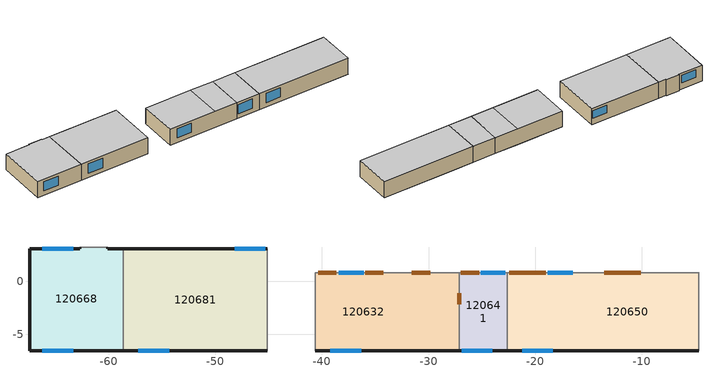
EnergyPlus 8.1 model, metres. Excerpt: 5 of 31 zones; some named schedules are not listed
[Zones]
120668
 floor to 118363 (4): -58.65,-6.51 -67.42,-6.51 -67.42,3.04 -62.7,3.04 -62.7,3.16 -60.3,3.16 -60.3,3.04 -58.65,3.04 z3.3
 wall outside (5): -62.7,3.16 -62.7,3.04 -67.42,3.04 -67.42,-6.51 -58.65,-6.51 / -58.65,3.04 -60.09,3.04 -60.09,3.16 z3.3:6.6
 wall to 120563 (9): -60.09,3.16 -62.7,3.16 z3.3:6.6
 wall to 120681 (9): -58.65,-6.51 -58.65,3.04 z3.3:6.6
 window (1001): -63.34,3.04 -66.21,3.04 z4.59:6.11
 window x2 (1001): -66.21,-6.51 -63.34,-6.51 z4.19:6.11
 ceiling to 120484 (3): -67.42,-6.51 -58.65,-6.51 -58.65,3.04 -60.09,3.04 -60.09,3.16 -62.7,3.16 -62.7,3.04 -67.42,3.04 z6.6
120681
 floor to 118446 (4): -45.15,-6.51 -58.65,-6.51 -58.65,3.04 -45.15,3.04 z3.3
 wall outside (5): -45.15,3.04 -58.65,3.04 / -58.65,-6.51 -45.15,-6.51 z3.3:6.6
 wall to 120563 (9): -45.15,-6.51 -45.15,3.04 z3.3:6.6
 window x3 (1001): -45.31,3.04 -48.18,3.04 z4.59:6.11; -57.21,-6.51 -54.34,-6.51 z4.19:6.11
 ceiling to 120497 (3): -58.65,-6.51 -45.15,-6.51 -45.15,3.04 -58.65,3.04 z6.6
120632
 floor to 118453 (4): -31.65,-6.51 -40.65,-6.51 -40.65,0.76 -31.65,0.76 z3.3
 floor to 118460 (4): -27.15,-6.51 -31.65,-6.51 -31.65,0.76 -27.15,0.76 z3.3
 wall outside (5): -40.65,-6.51 -27.15,-6.51 z3.3:6.6
 wall to 120563 (9): -27.15,0.76 -40.65,0.76 -40.65,-6.51 z3.3:6.6
 wall to 120641 (9): -27.15,-6.51 -27.15,0.76 z3.3:6.6
 window inside x3 (1002): -36.09,0.76 -38.41,0.76 z4.64:6.26
 window x3 (1001): -39.21,-6.51 -36.34,-6.51 z4.19:6.11
 door inside (11): -38.65,0.76 -40.35,0.76 / -34.25,0.76 -35.95,0.76 / -29.87,0.76 -31.57,0.76 / -27.15,-2.16 -27.15,-1.16 z3.4:5.4
 ceiling to 120506 (3): -40.65,-6.51 -31.65,-6.51 -31.65,0.76 -40.65,0.76 z6.6
 ceiling to 120515 (3): -31.65,-6.51 -27.15,-6.51 -27.15,0.76 -31.65,0.76 z6.6
120641
 floor to 118460 (4): -22.65,-6.51 -27.15,-6.51 -27.15,0.76 -22.65,0.76 z3.3
 wall outside (5): -27.15,-6.51 -22.65,-6.51 z3.3:6.6
 wall to 120563 (9): -22.65,0.76 -27.15,0.76 z3.3:6.6
 wall to 120650 (9): -22.65,-6.51 -22.65,0.76 z3.3:6.6
 window inside (1002): -22.81,0.76 -25.13,0.76 z4.74:6.36
 window (1001): -26.91,-6.51 -24.04,-6.51 z4.19:6.11
 door inside (11): -25.27,0.76 -26.97,0.76 z3.4:5.4
 ceiling to 120515 (3): -27.15,-6.51 -22.65,-6.51 -22.65,0.76 -27.15,0.76 z6.6
120650
 floor to 118467 (4): -18.15,-6.51 -22.65,-6.51 -22.65,0.76 -18.15,0.76 z3.3
 floor to 118474 (4): -4.65,-6.51 -18.15,-6.51 -18.15,0.76 -4.65,0.76 z3.3
 wall outside (5): -22.65,-6.51 -4.65,-6.51 z3.3:6.6
 wall to 120563 (9): -4.65,0.76 -22.65,0.76 z3.3:6.6
 wall to 120659 (9): -4.65,-6.51 -4.65,0.76 z3.3:6.6
 window inside x4 (1002): -16.49,0.76 -18.81,0.76 z4.64:6.26
 window x4 (1001): -21.21,-6.51 -18.34,-6.51 z4.19:6.11
 door inside (11): -19.02,0.76 -22.42,0.76 / -10.12,0.76 -13.52,0.76 z3.4:5.4
 ceiling to 120515 (3): -22.65,-6.51 -4.65,-6.51 -4.65,0.76 -22.65,0.76 z6.6
[Construction]
3: 3_1_7
[WindowProperty:FrameAndDivider]
3: Frame Width {m}=0.04; Frame Outside Projection {m}=0; Frame Inside Projection {m}=0; Frame Conductance {W/m2-K}=9.5; Ratio of Frame-Edge Glass Conductance to Center-Of-Glass Conductance=1; Frame Solar Absorptance=0.5; Frame Visible Absorptance=0.5; Frame Thermal Hemispherical Emissivity=0.9; Divider Type=DividedLite; Divider Width {m}=0.02; Number of Horizontal Dividers=1; Number of Vertical Dividers=1; Divider Outside Projection {m}=0; Divider Inside Projection {m}=0; Divider Conductance {W/m2-K}=9.5; Ratio of Divider-Edge Glass Conductance to Center-Of-Glass Conductance=1; Divider Solar Absorptance=0.5; Divider Visible Absorptance=0.5; Divider Thermal Hemispherical Emissivity=0.9; Outside Reveal Solar Absorptance=0.5; Inside Sill Depth {m}=0; Inside Sill Solar Absorptance=0.5; Inside Reveal Depth {m}=0; Inside Reveal Solar Absorptance=0.5
[ZoneHVAC:IdealLoadsAirSystem] Maximum Heating Supply Air Temperature {C}=35; Minimum Cooling Supply Air Temperature {C}=14; Maximum Heating Supply Air Humidity Ratio {kgWater/kgDryAir}=0.009; Minimum Cooling Supply Air Humidity Ratio {kgWater/kgDryAir}=0.009; Heating Limit=LimitFlowRate; Cooling Limit=LimitFlowRate; Dehumidification Control Type=ConstantSupplyHumidityRatio; Humidification Control Type=ConstantSupplyHumidityRatio
Name | Maximum Heating Air Flow Rate {m3/s} | Maximum Cooling Air Flow Rate {m3/s} | Heating Availability Schedule | Cooling Availability Schedule
Zone 118363 Ideal Loads Air | 0.384195 | 0.959112 | 118363 Heating Availability Sch | 118363 Cooling Availability Sch
Zone 118439 Ideal Loads Air | 0.924054 | 1.35139 | 118439 Heating Availability Sch | 118439 Cooling Availability Sch
Zone 118453 Ideal Loads Air | 0.689145 | 0.866916 | 118453 Heating Availability Sch | 118453 Cooling Availability Sch
Zone 118460 Ideal Loads Air | 0.682341 | 0.82034 | 118460 Heating Availability Sch | 118460 Cooling Availability Sch
Zone 118474 Ideal Loads Air | 1.71077 | 2.26895 | 118474 Heating Availability Sch | 118474 Cooling Availability Sch
Zone 118481 Ideal Loads Air | 0.357264 | 0.550168 | 118481 Heating Availability Sch | 118481 Cooling Availability Sch
Zone 118488 Ideal Loads Air | 2.67949 | 2.9339 | 118488 Heating Availability Sch | 118488 Cooling Availability Sch
Zone 120605 Ideal Loads Air | 1.93941 | 1.83739 | 120605 Heating Availability Sch | 120605 Cooling Availability Sch
Zone 120623 Ideal Loads Air | 0.700625 | 0.919194 | 120623 Heating Availability Sch | 120623 Cooling Availability Sch
Zone 120632 Ideal Loads Air | 1.03985 | 1.79669 | 120632 Heating Availability Sch | 120632 Cooling Availability Sch
Zone 120641 Ideal Loads Air | 0.349022 | 0.583845 | 120641 Heating Availability Sch | 120641 Cooling Availability Sch
Zone 120650 Ideal Loads Air | 1.39299 | 1.90259 | 120650 Heating Availability Sch | 120650 Cooling Availability Sch
Zone 120659 Ideal Loads Air | 4.12045 | 4.72261 | 120659 Heating Availability Sch | 120659 Cooling Availability Sch
Zone 120668 Ideal Loads Air | 0.855657 | 1.22672 | 120668 Heating Availability Sch | 120668 Cooling Availability Sch
Zone 120681 Ideal Loads Air | 1.50044 | 2.36056 | 120681 Heating Availability Sch | 120681 Cooling Availability Sch
Zone 120475 Ideal Loads Air | 0.785656 | 0.961276 | 120475 Heating Availability Sch | 120475 Cooling Availability Sch
Zone 120484 Ideal Loads Air | 0.959277 | 1.29383 | 120484 Heating Availability Sch | 120484 Cooling Availability Sch
Zone 120497 Ideal Loads Air | 1.52903 | 2.21247 | 120497 Heating Availability Sch | 120497 Cooling Availability Sch
Zone 120506 Ideal Loads Air | 0.794653 | 0.971916 | 120506 Heating Availability Sch | 120506 Cooling Availability Sch
Zone 120515 Ideal Loads Air | 6.86673 | 7.50303 | 120515 Heating Availability Sch | 120515 Cooling Availability Sch
[Schedule:Day:Hourly]
Summer Control Type Day Sch; Winter Control Type Day Sch: 4, 4, 4, 4, 4, 4, 4, 4, 4, 4, 4, 4, 4, 4, 4, 4, 4, 4, 4, 4, 4, 4, 4, 4
[Schedule:Week:Daily]
Summer Control Type Week Sch: Summer Control Type Day Sch, Summer Control Type Day Sch, Summer Control Type Day Sch, Summer Control Type Day Sch, Summer Control Type Day Sch, Summer Control Type Day Sch, Summer Control Type Day Sch, Summer Control Type Day Sch, Summer Control Type Day Sch, Summer Control Type Day Sch, Summer Control Type Day Sch, Summer Control Type Day Sch
Winter Control Type Week Sch: Winter Control Type Day Sch, Winter Control Type Day Sch, Winter Control Type Day Sch, Winter Control Type Day Sch, Winter Control Type Day Sch, Winter Control Type Day Sch, Winter Control Type Day Sch, Winter Control Type Day Sch, Winter Control Type Day Sch, Winter Control Type Day Sch, Winter Control Type Day Sch, Winter Control Type Day Sch
[Schedule:Year]
Zone Control Type Sched: Winter Control Type Week Sch, 1, 1, 3, 31, Summer Control Type Week Sch, 4, 1, 9, 30, Winter Control Type Week Sch, 10, 1, 12, 31
[Schedule:Compact]
On: Through: 12/31, For: AllDays, Until: 24:00, 1
140: Through: 09 Jan, For: AllDays, Until: 24:00, 0, Through: 13 Feb, For: Weekdays SummerDesignDay, Until: 09:00, 0, Until: 10:00, 0.25, Until: 12:00, 0.5, Until: 14:00, 1, Until: 15:00, 0.25, Until: 24:00, 0, For: Weekends Holidays, Until: 24:00, 0, For: WinterDesignDay AllOtherDays, Until: 24:00, 0, Through: 20 Feb, For: AllDays, Until: 24:00, 0, Through: 20 Mar, For: Weekdays SummerDesignDay, Until: 09:00, 0, Until: 10:00, 0.25, Until: 12:00, 0.5, Until: 14:00, 1, Until: 15:00, 0.25, Until: 24:00, 0, For: Weekends Holidays, Until: 24:00, 0, For: WinterDesignDay AllOtherDays, Until: 24:00, 0, Through: 03 Apr, For: AllDays, Until: 24:00, 0, Through: 29 May, For: Weekdays SummerDesignDay, Until: 09:00, 0, Until: 10:00, 0.25, Until: 12:00, 0.5, Until: 14:00, 1, Until: 15:00, 0.25, Until: 24:00, 0, For: Weekends Holidays, Until: 24:00, 0, For: WinterDesignDay AllOtherDays, Until: 24:00, 0, Through: 05 Jun, For: AllDays, Until: 24:00, 0, Through: 24 Jul, For: Weekdays SummerDesignDay, Until: 09:00, 0, Until: 10:00, 0.25, Until: 12:00, 0.5, Until: 14:00, 1, Until: 15:00, 0.25, Until: 24:00, 0, For: Weekends Holidays, Until: 24:00, 0, For: WinterDesignDay AllOtherDays, Until: 24:00, 0, Through: 04 Sep, For: AllDays, Until: 24:00, 0, Through: 23 Oct, For: Weekdays SummerDesignDay, Until: 09:00, 0, Until: 10:00, 0.25, Until: 12:00, 0.5, Until: 14:00, 1, Until: 15:00, 0.25, Until: 24:00, 0, For: Weekends Holidays, Until: 24:00, 0, For: WinterDesignDay AllOtherDays, Until: 24:00, 0, Through: 30 Oct, For: AllDays, Until: 24:00, 0, Through: 22 Dec, For: Weekdays SummerDesignDay, Until: 09:00, 0, Until: 10:00, 0.25, Until: 12:00, 0.5, Until: 14:00, 1, Until: 15:00, 0.25, Until: 24:00, 0, For: Weekends Holidays, Until: 24:00, 0, For: WinterDesignDay AllOtherDays, Until: 24:00, 0, Through: 31 Dec, For: AllDays, Until: 24:00, 0
1097: Through: 31 Dec, For: Weekdays SummerDesignDay, Until: 07:00, 0, Until: 08:00, 0.25, Until: 09:00, 0.5, Until: 12:00, 1, Until: 14:00, 0.75, Until: 17:00, 1, Until: 18:00, 0.5, Until: 19:00, 0.25, Until: 24:00, 0, For: Weekends, Until: 24:00, 0, For: Holidays, Until: 24:00, 0, For: WinterDesignDay AllOtherDays, Until: 24:00, 0
1190; 1205: Through: 09 Jan, For: AllDays, Until: 24:00, 0.05, Through: 13 Feb, For: Weekdays SummerDesignDay, Until: 08:00, 0.05, Until: 17:00, 1, Until: 24:00, 0.05, For: Weekends, Until: 24:00, 0.05, For: Holidays, Until: 24:00, 0.05, For: WinterDesignDay AllOtherDays, Until: 24:00, 0, Through: 20 Feb, For: AllDays, Until: 24:00, 0.05, Through: 20 Mar, For: Weekdays SummerDesignDay, Until: 08:00, 0.05, Until: 17:00, 1, Until: 24:00, 0.05, For: Weekends, Until: 24:00, 0.05, For: Holidays, Until: 24:00, 0.05, For: WinterDesignDay AllOtherDays, Until: 24:00, 0, Through: 03 Apr, For: AllDays, Until: 24:00, 0.05, Through: 29 May, For: Weekdays SummerDesignDay, Until: 08:00, 0.05, Until: 17:00, 1, Until: 24:00, 0.05, For: Weekends, Until: 24:00, 0.05, For: Holidays, Until: 24:00, 0.05, For: WinterDesignDay AllOtherDays, Until: 24:00, 0, Through: 05 Jun, For: AllDays, Until: 24:00, 0.05, Through: 24 Jul, For: Weekdays SummerDesignDay, Until: 08:00, 0.05, Until: 17:00, 1, Until: 24:00, 0.05, For: Weekends, Until: 24:00, 0.05, For: Holidays, Until: 24:00, 0.05, For: WinterDesignDay AllOtherDays, Until: 24:00, 0, Through: 04 Sep, For: AllDays, Until: 24:00, 0.05, Through: 23 Oct, For: Weekdays SummerDesignDay, Until: 08:00, 0.05, Until: 17:00, 1, Until: 24:00, 0.05, For: Weekends, Until: 24:00, 0.05, For: Holidays, Until: 24:00, 0.05, For: WinterDesignDay AllOtherDays, Until: 24:00, 0, Through: 30 Oct, For: AllDays, Until: 24:00, 0.05, Through: 22 Dec, For: Weekdays SummerDesignDay, Until: 08:00, 0.05, Until: 17:00, 1, Until: 24:00, 0.05, For: Weekends, Until: 24:00, 0.05, For: Holidays, Until: 24:00, 0.05, For: WinterDesignDay AllOtherDays, Until: 24:00, 0, Through: 31 Dec, For: AllDays, Until: 24:00, 0.05
1191; 1196; 1206; 1211: Through: 09 Jan, For: AllDays, Until: 24:00, 0, Through: 13 Feb, For: Weekdays SummerDesignDay, Until: 08:00, 0, Until: 17:00, 1, Until: 24:00, 0, For: Weekends, Until: 24:00, 0, For: Holidays, Until: 24:00, 0, For: WinterDesignDay AllOtherDays, Until: 24:00, 0, Through: 20 Feb, For: AllDays, Until: 24:00, 0, Through: 20 Mar, For: Weekdays SummerDesignDay, Until: 08:00, 0, Until: 17:00, 1, Until: 24:00, 0, For: Weekends, Until: 24:00, 0, For: Holidays, Until: 24:00, 0, For: WinterDesignDay AllOtherDays, Until: 24:00, 0, Through: 03 Apr, For: AllDays, Until: 24:00, 0, Through: 29 May, For: Weekdays SummerDesignDay, Until: 08:00, 0, Until: 17:00, 1, Until: 24:00, 0, For: Weekends, Until: 24:00, 0, For: Holidays, Until: 24:00, 0, For: WinterDesignDay AllOtherDays, Until: 24:00, 0, Through: 05 Jun, For: AllDays, Until: 24:00, 0, Through: 24 Jul, For: Weekdays SummerDesignDay, Until: 08:00, 0, Until: 17:00, 1, Until: 24:00, 0, For: Weekends, Until: 24:00, 0, For: Holidays, Until: 24:00, 0, For: WinterDesignDay AllOtherDays, Until: 24:00, 0, Through: 04 Sep, For: AllDays, Until: 24:00, 0, Through: 23 Oct, For: Weekdays SummerDesignDay, Until: 08:00, 0, Until: 17:00, 1, Until: 24:00, 0, For: Weekends, Until: 24:00, 0, For: Holidays, Until: 24:00, 0, For: WinterDesignDay AllOtherDays, Until: 24:00, 0, Through: 30 Oct, For: AllDays, Until: 24:00, 0, Through: 22 Dec, For: Weekdays SummerDesignDay, Until: 08:00, 0, Until: 17:00, 1, Until: 24:00, 0, For: Weekends, Until: 24:00, 0, For: Holidays, Until: 24:00, 0, For: WinterDesignDay AllOtherDays, Until: 24:00, 0, Through: 31 Dec, For: AllDays, Until: 24:00, 0
1210: Through: 09 Jan, For: AllDays, Until: 24:00, 0.05, Through: 13 Feb, For: Weekdays SummerDesignDay, Until: 08:00, 0.05, Until: 17:00, 1, Until: 24:00, 0.05, For: Weekends, Until: 24:00, 0.05, For: Holidays, Until: 24:00, 0.05, For: WinterDesignDay AllOtherDays, Until: 24:00, 0, Through: 20 Feb, For: AllDays, Until: 24:00, 0.05, Through: 20 Mar, For: Weekdays SummerDesignDay, Until: 08:00, 0.05, Until: 17:00, 1, Until: 24:00, 0.05, For: Weekends, Until: 24:00, 0.05, For: Holidays, Until: 24:00, 0.05, For: WinterDesignDay AllOtherDays, Until: 24:00, 0, Through: 03 Apr, For: AllDays, Until: 24:00, 0.05, Through: 29 May, For: Weekdays SummerDesignDay, Until: 08:00, 0.05, Until: 17:00, 1, Until: 24:00, 0.05, For: Weekends, Until: 24:00, 0.05, For: Holidays, Until: 24:00, 0.05, For: WinterDesignDay AllOtherDays, Until: 24:00, 0, Through: 05 Jun, For: AllDays, Until: 24:00, 0.05, Through: 24 Jul, For: Weekdays SummerDesignDay, Until: 08:00, 0.05, Until: 17:00, 1, Until: 24:00, 0.05, For: Weekends, Until: 24:00, 0.05, For: Holidays, Until: 24:00, 0.05, For: WinterDesignDay AllOtherDays, Until: 24:00, 0, Through: 04 Sep, For: AllDays, Until: 24:00, 0.05, Through: 23 Oct, For: AllDays, Until: 24:00, 0.05, Through: 30 Oct, For: Weekdays SummerDesignDay, Until: 08:00, 0.05, Until: 17:00, 1, Until: 24:00, 0.05, For: Weekends, Until: 24:00, 0.05, For: Holidays, Until: 24:00, 0.05, For: WinterDesignDay AllOtherDays, Until: 24:00, 0, Through: 22 Dec, For: AllDays, Until: 24:00, 0.05, Through: 31 Dec, For: Weekdays SummerDesignDay, Until: 08:00, 0.05, Until: 17:00, 1, Until: 24:00, 0.05, For: Weekends, Until: 24:00, 0.05, For: Holidays, Until: 24:00, 0.05, For: WinterDesignDay AllOtherDays, Until: 24:00, 0
1245: Through: 09 Jan, For: AllDays, Until: 24:00, 0.05, Through: 13 Feb, For: Weekdays SummerDesignDay, Until: 09:00, 0.05, Until: 15:00, 1, Until: 24:00, 0.05, For: Weekends, Until: 24:00, 0.05, For: Holidays, Until: 24:00, 0.05, For: WinterDesignDay AllOtherDays, Until: 24:00, 0, Through: 20 Feb, For: AllDays, Until: 24:00, 0.05, Through: 20 Mar, For: Weekdays SummerDesignDay, Until: 09:00, 0.05, Until: 15:00, 1, Until: 24:00, 0.05, For: Weekends, Until: 24:00, 0.05, For: Holidays, Until: 24:00, 0.05, For: WinterDesignDay AllOtherDays, Until: 24:00, 0, Through: 03 Apr, For: AllDays, Until: 24:00, 0.05, Through: 29 May, For: Weekdays SummerDesignDay, Until: 09:00, 0.05, Until: 15:00, 1, Until: 24:00, 0.05, For: Weekends, Until: 24:00, 0.05, For: Holidays, Until: 24:00, 0.05, For: WinterDesignDay AllOtherDays, Until: 24:00, 0, Through: 05 Jun, For: AllDays, Until: 24:00, 0.05, Through: 24 Jul, For: Weekdays SummerDesignDay, Until: 09:00, 0.05, Until: 15:00, 1, Until: 24:00, 0.05, For: Weekends, Until: 24:00, 0.05, For: Holidays, Until: 24:00, 0.05, For: WinterDesignDay AllOtherDays, Until: 24:00, 0, Through: 05 Sep, For: AllDays, Until: 24:00, 0.05, Through: 23 Oct, For: Weekdays SummerDesignDay, Until: 09:00, 0.05, Until: 15:00, 1, Until: 24:00, 0.05, For: Weekends, Until: 24:00, 0.05, For: Holidays, Until: 24:00, 0.05, For: WinterDesignDay AllOtherDays, Until: 24:00, 0, Through: 30 Oct, For: AllDays, Until: 24:00, 0.05, Through: 22 Dec, For: Weekdays SummerDesignDay, Until: 09:00, 0.05, Until: 15:00, 1, Until: 24:00, 0.05, For: Weekends, Until: 24:00, 0.05, For: Holidays, Until: 24:00, 0.05, For: WinterDesignDay AllOtherDays, Until: 24:00, 0, Through: 31 Dec, For: AllDays, Until: 24:00, 0.05
1246: Through: 09 Jan, For: AllDays, Until: 24:00, 0, Through: 13 Feb, For: Weekdays SummerDesignDay, Until: 09:00, 0, Until: 15:00, 1, Until: 24:00, 0, For: Weekends, Until: 24:00, 0, For: Holidays, Until: 24:00, 0, For: WinterDesignDay AllOtherDays, Until: 24:00, 0, Through: 20 Feb, For: AllDays, Until: 24:00, 0, Through: 20 Mar, For: Weekdays SummerDesignDay, Until: 09:00, 0, Until: 15:00, 1, Until: 24:00, 0, For: Weekends, Until: 24:00, 0, For: Holidays, Until: 24:00, 0, For: WinterDesignDay AllOtherDays, Until: 24:00, 0, Through: 03 Apr, For: AllDays, Until: 24:00, 0, Through: 29 May, For: Weekdays SummerDesignDay, Until: 09:00, 0, Until: 15:00, 1, Until: 24:00, 0, For: Weekends, Until: 24:00, 0, For: Holidays, Until: 24:00, 0, For: WinterDesignDay AllOtherDays, Until: 24:00, 0, Through: 05 Jun, For: AllDays, Until: 24:00, 0, Through: 24 Jul, For: Weekdays SummerDesignDay, Until: 09:00, 0, Until: 15:00, 1, Until: 24:00, 0, For: Weekends, Until: 24:00, 0, For: Holidays, Until: 24:00, 0, For: WinterDesignDay AllOtherDays, Until: 24:00, 0, Through: 05 Sep, For: AllDays, Until: 24:00, 0, Through: 23 Oct, For: Weekdays SummerDesignDay, Until: 09:00, 0, Until: 15:00, 1, Until: 24:00, 0, For: Weekends, Until: 24:00, 0, For: Holidays, Until: 24:00, 0, For: WinterDesignDay AllOtherDays, Until: 24:00, 0, Through: 30 Oct, For: AllDays, Until: 24:00, 0, Through: 22 Dec, For: Weekdays SummerDesignDay, Until: 09:00, 0, Until: 15:00, 1, Until: 24:00, 0, For: Weekends, Until: 24:00, 0, For: Holidays, Until: 24:00, 0, For: WinterDesignDay AllOtherDays, Until: 24:00, 0, Through: 31 Dec, For: AllDays, Until: 24:00, 0
10002: Through: 31 Jan, For: Thursday Friday, Until: 13:00, 0, Until: 17:00, 0.8, Until: 24:00, 0, For: AllOtherDays, Until: 24:00, 0, Through: 11 Feb, For : Monday Wednesday, Until: 09:00, 0, Until: 12:50, 0.8, Until: 24:00, 0, For: Tuesday, Until: 09:00, 0, Until: 13:30, 0.8, Until: 24:00, 0, For: Thursday Friday, Until: 09:00, 0, Until: 17:00, 0.8, Until: 24:00, 0, For: Saturday, Until: 09:00, 0, Until: 12:10, 0.8, Until: 24:00, 0, For: Sunday Holidays AllOtherDays, Until: 24:00, 0, Through: 28 Feb, For: Thursday Friday, Until: 13:00, 0, Until: 17:00, 0.8, Until: 24:00, 0, For: AllOtherDays, Until: 24:00, 0, Through: 15 Mar, For : Monday Wednesday Thursday Friday, Until: 09:00, 0, Until: 12:50, 0.8, Until: 24:00, 0, For: Tuesday, Until: 09:00, 0, Until: 13:30, 0.8, Until: 24:00, 0, For: Saturday, Until: 09:00, 0, Until: 12:10, 0.8, Until: 24:00, 0, For: Sunday Holidays AllOtherDays, Until: 24:00, 0, Through: 18 Jul, For : Monday Wednesday, Until: 09:00, 0, Until: 12:50, 0.8, Until: 24:00, 0, For: Tuesday, Until: 09:00, 0, Until: 13:30, 0.8, Until: 24:00, 0, For: Thursday Friday, Until: 09:00, 0, Until: 17:00, 0.8, Until: 24:00, 0, For: Saturday, Until: 09:00, 0, Until: 12:10, 0.8, Until: 24:00, 0, For: Sunday Holidays AllOtherDays, Until: 24:00, 0, Through: 25 Aug, For: Thursday Friday, Until: 13:00, 0, Until: 17:00, 0.8, Until: 24:00, 0, For: AllOtherDays, Until: 24:00, 0, Through: 29 Aug, For : Monday Wednesday, Until: 09:00, 0, Until: 12:50, 0.8, Until: 24:00, 0, For: Tuesday, Until: 09:00, 0, Until: 13:30, 0.8, Until: 24:00, 0, For: Thursday Friday, Until: 09:00, 0, Until: 17:00, 0.8, Until: 24:00, 0, For: Saturday, Until: 09:00, 0, Until: 12:10, 0.8, Until: 24:00, 0, For: Sunday Holidays AllOtherDays, Until: 24:00, 0, Through: 6 Sep, For : Monday Wednesday Thursday Friday, Until: 09:00, 0, Until: 12:50, 0.8, Until: 24:00, 0, For: Tuesday, Until: 09:00, 0, Until: 13:30, 0.8, Until: 24:00, 0, For: Saturday, Until: 09:00, 0, Until: 12:10, 0.8, Until: 24:00, 0, For: Sunday Holidays AllOtherDays, Until: 24:00, 0, Through: 22 Dec, For : Monday Wednesday, Until: 09:00, 0, Until: 12:50, 0.8, Until: 24:00, 0, For: Tuesday, Until: 09:00, 0, Until: 13:30, 0.8, Until: 24:00, 0, For: Thursday Friday, Until: 09:00, 0, Until: 17:00, 0.8, Until: 24:00, 0, For: Saturday, Until: 09:00, 0, Until: 12:10, 0.8, Until: 24:00, 0, For: Sunday Holidays AllOtherDays, Until: 24:00, 0, Through: 31 Dec, For: Thursday Friday, Until: 13:00, 0, Until: 17:00, 0.8, Until: 24:00, 0, For: AllOtherDays, Until: 24:00, 0
10003: Through: 31 Jan, For: Weekdays, Until: 08:00, 0, Until: 17:00, 0.25, Until: 24:00, 0, For: Saturday, Until: 08:00, 0, Until: 12:10, 0.25, Until: 24:00, 0, For: Sunday Holidays AllOtherDays, Until: 24:00, 0, Through: 11 Feb, For: Weekdays, Until: 08:00, 0, Until: 17:00, 0.75, Until: 24:00, 0, For: Saturday, Until: 08:00, 0, Until: 12:10, 0.75, Until: 24:00, 0, For: Sunday Holidays AllOtherDays, Until: 24:00, 0, Through: 28 Feb, For: Weekdays, Until: 08:00, 0, Until: 17:00, 0.25, Until: 24:00, 0, For: Saturday, Until: 08:00, 0, Until: 12:10, 0.25, Until: 24:00, 0, For: Sunday Holidays AllOtherDays, Until: 24:00, 0, Through: 18 Jul, For: Weekdays, Until: 08:00, 0, Until: 17:00, 0.75, Until: 24:00, 0, For: Saturday, Until: 08:00, 0, Until: 12:10, 0.75, Until: 24:00, 0, For: Sunday Holidays AllOtherDays, Until: 24:00, 0, Through: 25 Aug, For: Weekdays, Until: 08:00, 0, Until: 17:00, 0.25, Until: 24:00, 0, For: Saturday, Until: 08:00, 0, Until: 12:10, 0.25, Until: 24:00, 0, For: Sunday Holidays AllOtherDays, Until: 24:00, 0, Through: 22 Dec, For: Weekdays, Until: 08:00, 0, Until: 17:00, 0.75, Until: 24:00, 0, For: Saturday, Until: 08:00, 0, Until: 12:10, 0.75, Until: 24:00, 0, For: Sunday Holidays AllOtherDays, Until: 24:00, 0, Through: 31 Dec, For: Weekdays, Until: 08:00, 0, Until: 17:00, 0.25, Until: 24:00, 0, For: Saturday, Until: 08:00, 0, Until: 12:10, 0.25, Until: 24:00, 0, For: Sunday Holidays AllOtherDays, Until: 24:00, 0
10004: Through: 31 Jan, For: AllDays, Until: 24:00, 0, Through: 11 Feb, For: Monday Wednesday Thursday Friday, Until: 09:00, 0, Until: 12:50, 0.8, Until: 24:00, 0, For: Tuesday, Until: 09:00, 0, Until: 13:30, 0.8, Until: 24:00, 0, For: Saturday, Until: 09:00, 0, Until: 12:10, 0.8, Until: 24:00, 0, For: Sunday Holidays AllOtherDays, Until: 24:00, 0, Through: 28 Feb, For: AllDays, Until: 24:00, 0, Through: 18 Jul, For: Monday Wednesday Thursday Friday, Until: 09:00, 0, Until: 12:50, 0.8, Until: 24:00, 0, For: Tuesday, Until: 09:00, 0, Until: 13:30, 0.8, Until: 24:00, 0, For: Saturday, Until: 09:00, 0, Until: 12:10, 0.8, Until: 24:00, 0, For: Sunday Holidays AllOtherDays, Until: 24:00, 0, Through: 25 Aug, For: AllDays, Until: 24:00, 0, Through: 22 Dec, For: Monday Wednesday Thursday Friday, Until: 09:00, 0, Until: 12:50, 0.8, Until: 24:00, 0, For: Tuesday, Until: 09:00, 0, Until: 13:30, 0.8, Until: 24:00, 0, For: Saturday, Until: 09:00, 0, Until: 12:10, 0.8, Until: 24:00, 0, For: Sunday Holidays AllOtherDays, Until: 24:00, 0, Through: 31 Dec, For: AllDays, Until: 24:00, 0
10006: Through: 28 Feb, For: Monday Wednesday, Until: 13:00, 0, Until: 16:00, 0.8, Until: 24:00, 0, For: AllOtherDays, Until: 24:00, 0, Through: 15 Mar, For: AllDays, Until: 24:00, 0, Through: 29 Aug, For: Monday Wednesday, Until: 13:00, 0, Until: 16:00, 0.8, Until: 24:00, 0, For: AllOtherDays, Until: 24:00, 0, Through: 6 Sep, For: AllDays, Until: 24:00, 0, Through: 31 Dec, For: Monday Wednesday, Until: 13:00, 0, Until: 16:00, 0.8, Until: 24:00, 0, For: AllOtherDays, Until: 24:00, 0
10007: Through: 31 Jan, For: AllDays, Until: 24:00, 0.05, Through: 11 Feb, For: Weekdays SummerDesignDay, Until: 09:00, 0.05, Until: 12:10, 1, Until: 24:00, 0.05, For: WinterDesignDay AllOtherDays, Until: 24:00, 0, Through: 28 Feb, For: AllDays, Until: 24:00, 0.05, Through: 18 Jul, For: Weekdays SummerDesignDay, Until: 09:00, 0.05, Until: 12:10, 1, Until: 24:00, 0.05, For: WinterDesignDay AllOtherDays, Until: 24:00, 0, Through: 25 Aug, For: AllDays, Until: 24:00, 0.05, Through: 22 Dec, For: Weekdays SummerDesignDay, Until: 09:00, 0.05, Until: 12:10, 1, Until: 24:00, 0.05, For: WinterDesignDay AllOtherDays, Until: 24:00, 0, Through: 31 Dec, For: AllDays, Until: 24:00, 0.05
10008: Through: 31 Jan, For: Wednesday Friday, Until: 13:00, 0, Until: 16:30, 0.8, Until: 24:00, 0, For: AllOtherDays, Until: 24:00, 0, Through: 11 Feb, For : Monday Tuesday Thursday, Until: 09:00, 0, Until: 12:10, 0.8, Until: 24:00, 0, For: Wednesday Friday, Until: 09:00, 0, Until: 16:30, 0.8, Until: 24:00, 0, For: Saturday, Until: 09:00, 0, Until: 11:20, 0.8, Until: 24:00, 0, For: Sunday Holidays AllOtherDays, Until: 24:00, 0, Through: 28 Feb, For: Wednesday Friday, Until: 13:00, 0, Until: 16:30, 0.8, Until: 24:00, 0, For: AllOtherDays, Until: 24:00, 0, Through: 15 Mar, For : Monday Tuesday Wednesday Thursday, Until: 09:00, 0, Until: 12:10, 0.8, Until: 24:00, 0, For: Friday Saturday, Until: 09:00, 0, Until: 11:20, 0.8, Until: 24:00, 0, For: Sunday Holidays AllOtherDays, Until: 24:00, 0, Through: 18 Jul, For : Monday Tuesday Thursday, Until: 09:00, 0, Until: 12:10, 0.8, Until: 24:00, 0, For: Wednesday Friday, Until: 09:00, 0, Until: 16:30, 0.8, Until: 24:00, 0, For: Saturday, Until: 09:00, 0, Until: 11:20, 0.8, Until: 24:00, 0, For: Sunday Holidays AllOtherDays, Until: 24:00, 0, Through: 25 Aug, For: Wednesday Friday, Until: 13:00, 0, Until: 16:30, 0.8, Until: 24:00, 0, For: AllOtherDays, Until: 24:00, 0, Through: 29 Aug, For : Monday Tuesday Thursday, Until: 09:00, 0, Until: 12:10, 0.8, Until: 24:00, 0, For: Wednesday Friday, Until: 09:00, 0, Until: 16:30, 0.8, Until: 24:00, 0, For: Saturday, Until: 09:00, 0, Until: 11:20, 0.8, Until: 24:00, 0, For: Sunday Holidays AllOtherDays, Until: 24:00, 0, Through: 6 Sep, For : Monday Tuesday Wednesday Thursday, Until: 09:00, 0, Until: 12:10, 0.8, Until: 24:00, 0, For: Friday Saturday, Until: 09:00, 0, Until: 11:20, 0.8, Until: 24:00, 0, For: Sunday Holidays AllOtherDays, Until: 24:00, 0, Through: 22 Dec, For : Monday Tuesday Thursday, Until: 09:00, 0, Until: 12:10, 0.8, Until: 24:00, 0, For: Wednesday Friday, Until: 09:00, 0, Until: 16:30, 0.8, Until: 24:00, 0, For: Saturday, Until: 09:00, 0, Until: 11:20, 0.8, Until: 24:00, 0, For: Sunday Holidays AllOtherDays, Until: 24:00, 0, Through: 31 Dec, For: Wednesday Friday, Until: 13:00, 0, Until: 16:30, 0.8, Until: 24:00, 0, For: AllOtherDays, Until: 24:00, 0
10009: Through: 31 Jan, For: AllDays, Until: 24:00, 0, Through: 11 Feb, For: Weekdays, Until: 08:00, 0, Until: 16:00, 0.8, Until: 24:00, 0, For: Saturday, Until: 08:00, 0, Until: 12:00, 0.8, Until: 24:00, 0, For: Sunday Holidays AllOtherDays, Until: 24:00, 0, Through: 28 Feb, For: AllDays, Until: 24:00, 0, Through: 18 Jul, For: Weekdays, Until: 08:00, 0, Until: 16:00, 0.8, Until: 24:00, 0, For: Saturday, Until: 08:00, 0, Until: 12:00, 0.8, Until: 24:00, 0, For: Sunday Holidays AllOtherDays, Until: 24:00, 0, Through: 25 Aug, For: AllDays, Until: 24:00, 0, Through: 22 Dec, For: Weekdays, Until: 08:00, 0, Until: 16:00, 0.8, Until: 24:00, 0, For: Saturday, Until: 08:00, 0, Until: 12:00, 0.8, Until: 24:00, 0, For: Sunday Holidays AllOtherDays, Until: 24:00, 0, Through: 31 Dec, For: AllDays, Until: 24:00, 0
10010; 10015: Through: 31 Jan, For: AllDays, Until: 24:00, 0, Through: 11 Feb, For: Monday Tuesday Thursday, Until: 09:00, 0, Until: 13:30, 0.8, Until: 24:00, 0, For: Wednesday, Until: 09:00, 0, Until: 12:50, 0.8, Until: 24:00, 0, For: Friday, Until: 09:00, 0, Until: 14:20, 0.8, Until: 24:00, 0, For: Saturday, Until: 09:00, 0, Until: 12:10, 0.8, Until: 24:00, 0, For: Sunday Holidays AllOtherDays, Until: 24:00, 0, Through: 28 Feb, For: AllDays, Until: 24:00, 0, Through: 18 Jul, For: Monday Tuesday Thursday, Until: 09:00, 0, Until: 13:30, 0.8, Until: 24:00, 0, For: Wednesday, Until: 09:00, 0, Until: 12:50, 0.8, Until: 24:00, 0, For: Friday, Until: 09:00, 0, Until: 14:20, 0.8, Until: 24:00, 0, For: Saturday, Until: 09:00, 0, Until: 12:10, 0.8, Until: 24:00, 0, For: Sunday Holidays AllOtherDays, Until: 24:00, 0, Through: 25 Aug, For: AllDays, Until: 24:00, 0, Through: 22 Dec, For: Monday Tuesday Thursday, Until: 09:00, 0, Until: 13:30, 0.8, Until: 24:00, 0, For: Wednesday, Until: 09:00, 0, Until: 12:50, 0.8, Until: 24:00, 0, For: Friday, Until: 09:00, 0, Until: 14:20, 0.8, Until: 24:00, 0, For: Saturday, Until: 09:00, 0, Until: 12:10, 0.8, Until: 24:00, 0, For: Sunday Holidays AllOtherDays, Until: 24:00, 0, Through: 31 Dec, For: AllDays, Until: 24:00, 0
10011: Through: 31 Jan, For: Monday Thursday, Until: 14:00, 0, Until: 15:00, 0.8, Until: 24:00, 0, For: Wednesday, Until: 13:30, 0, Until: 16:30, 0.8, Until: 24:00, 0, For: Friday, Until: 13:00, 0, Until: 17:00, 0.8, Until: 24:00, 0, For: AllOtherDays, Until: 24:00, 0, Through: 11 Feb, For : Monday Thursday, Until: 09:00, 0, Until: 12:10, 0.8, Until: 14:00, 0, Until: 15:00, 0.8, Until: 24:00, 0, For: Tuesday, Until: 09:00, 0, Until: 12:10, 0.8, Until: 13:30, 0, Until: 16:30, 0.8, Until: 24:00, 0, For: Wednesday, Until: 09:00, 0, Until: 11:20, 0.8, Until: 13:30, 0, Until: 16:30, 0.8, Until: 24:00, 0, For: Friday, Until: 09:00, 0, Until: 12:10, 0.8, Until: 13:00, 0, Until: 17:00, 0.8, Until: 24:00, 0, For: AllOtherDays, Until: 24:00, 0, Through: 28 Feb, For: Monday Thursday, Until: 14:00, 0, Until: 15:00, 0.8, Until: 24:00, 0, For: Wednesday, Until: 13:30, 0, Until: 16:30, 0.8, Until: 24:00, 0, For: Friday, Until: 13:00, 0, Until: 17:00, 0.8, Until: 24:00, 0, For: AllOtherDays, Until: 24:00, 0, Through: 15 Mar, For : Monday Tuesday Thursday Friday, Until: 09:00, 0, Until: 12:10, 0.8, Until: 24:00, 0, For: Wednesday, Until: 09:00, 0, Until: 11:20, 0.8, Until: 24:00, 0, For: AllOtherDays, Until: 24:00, 0, Through: 18 Jul, For : Monday Thursday, Until: 09:00, 0, Until: 12:10, 0.8, Until: 14:00, 0, Until: 15:00, 0.8, Until: 24:00, 0, For: Tuesday, Until: 09:00, 0, Until: 12:10, 0.8, Until: 13:30, 0, Until: 16:30, 0.8, Until: 24:00, 0, For: Wednesday, Until: 09:00, 0, Until: 11:20, 0.8, Until: 13:30, 0, Until: 16:30, 0.8, Until: 24:00, 0, For: Friday, Until: 09:00, 0, Until: 12:10, 0.8, Until: 13:00, 0, Until: 17:00, 0.8, Until: 24:00, 0, For: AllOtherDays, Until: 24:00, 0, Through: 25 Aug, For: Monday Thursday, Until: 14:00, 0, Until: 15:00, 0.8, Until: 24:00, 0, For: Wednesday, Until: 13:30, 0, Until: 16:30, 0.8, Until: 24:00, 0, For: Friday, Until: 13:00, 0, Until: 17:00, 0.8, Until: 24:00, 0, For: AllOtherDays, Until: 24:00, 0, Through: 29 Aug, For : Monday Thursday, Until: 09:00, 0, Until: 12:10, 0.8, Until: 14:00, 0, Until: 15:00, 0.8, Until: 24:00, 0, For: Tuesday, Until: 09:00, 0, Until: 12:10, 0.8, Until: 13:30, 0, Until: 16:30, 0.8, Until: 24:00, 0, For: Wednesday, Until: 09:00, 0, Until: 11:20, 0.8, Until: 13:30, 0, Until: 16:30, 0.8, Until: 24:00, 0, For: Friday, Until: 09:00, 0, Until: 12:10, 0.8, Until: 13:00, 0, Until: 17:00, 0.8, Until: 24:00, 0, For: AllOtherDays, Until: 24:00, 0, Through: 6 Sep, For : Monday Tuesday Thursday Friday, Until: 09:00, 0, Until: 12:10, 0.8, Until: 24:00, 0, For: Wednesday, Until: 09:00, 0, Until: 11:20, 0.8, Until: 24:00, 0, For: AllOtherDays, Until: 24:00, 0, Through: 22 Dec, For: Monday, Until: 09:00, 0, Until: 12:10, 0.8, Until: 14:00, 0, Until: 15:00, 0.8, Until: 24:00, 0, For: Tuesday, Until: 09:00, 0, Until: 12:10, 0.8, Until: 13:30, 0, Until: 16:30, 0.8, Until: 24:00, 0, For: Wednesday, Until: 09:00, 0, Until: 11:20, 0.8, Until: 13:30, 0, Until: 16:30, 0.8, Until: 24:00, 0, For: Friday, Until: 09:00, 0, Until: 12:10, 0.8, Until: 13:00, 0, Until: 17:00, 0.8, Until: 24:00, 0, For: AllOtherDays, Until: 24:00, 0, Through: 31 Dec, For: Monday Thursday, Until: 14:00, 0, Until: 15:00, 0.8, Until: 24:00, 0, For: Wednesday, Until: 13:30, 0, Until: 16:30, 0.8, Until: 24:00, 0, For: Friday, Until: 13:00, 0, Until: 17:00, 0.8, Until: 24:00, 0, For: AllOtherDays, Until: 24:00, 0
10012: Through: 28 Feb, For: Thursday, Until: 14:00, 0, Until: 16:00, 0.8, Until: 24:00, 0, For: AllOtherDays, Until: 24:00, 0, Through: 15 Mar, For : AllDays, Until: 24:00, 0, Through: 29 Aug, For: Thursday, Until: 14:00, 0, Until: 16:00, 0.8, Until: 24:00, 0, For: AllOtherDays, Until: 24:00, 0, Through: 6 Sep, For : AllDays, Until: 24:00, 0, Through: 31 Dec, For: Thursday, Until: 14:00, 0, Until: 16:00, 0.8, Until: 24:00, 0, For: AllOtherDays, Until: 24:00, 0
10013: Through: 31 Jan, For: Tuesday, Until: 13:30, 0, Until: 16:30, 0.8, Until: 24:00, 0, For: Friday, Until: 14:30, 0, Until: 16:30, 0.8, Until: 24:00, 0, For: AllOtherDays, Until: 24:00, 0, Through: 11 Feb, For : Monday Wednesday Thursday, Until: 09:00, 0, Until: 12:10, 0.8, Until: 24:00, 0, For: Tuesday, Until: 09:00, 0, Until: 12:10, 0.8, Until: 13:30, 0, Until: 16:30, 0.8, Until: 24:00, 0, For: Friday, Until: 09:00, 0, Until: 12:10, 0.8, Until: 14:30, 0, Until: 16:30, 0.8, Until: 24:00, 0, For: AllOtherDays, Until: 24:00, 0, Through: 28 Feb, For: Tuesday, Until: 13:30, 0, Until: 16:30, 0.8, Until: 24:00, 0, For: Friday, Until: 14:30, 0, Until: 16:30, 0.8, Until: 24:00, 0, For: AllOtherDays, Until: 24:00, 0, Through: 15 Mar, For: Weekdays, Until: 09:00, 0, Until: 12:10, 0.8, Until: 24:00, 0, For: AllOtherDays, Until: 24:00, 0, Through: 18 Jul, For : Monday Wednesday Thursday, Until: 09:00, 0, Until: 12:10, 0.8, Until: 24:00, 0, For: Tuesday, Until: 09:00, 0, Until: 12:10, 0.8, Until: 13:30, 0, Until: 16:30, 0.8, Until: 24:00, 0, For: Friday, Until: 09:00, 0, Until: 12:10, 0.8, Until: 14:30, 0, Until: 16:30, 0.8, Until: 24:00, 0, For: AllOtherDays, Until: 24:00, 0, Through: 25 Aug, For: Tuesday, Until: 13:30, 0, Until: 16:30, 0.8, Until: 24:00, 0, For: Friday, Until: 14:30, 0, Until: 16:30, 0.8, Until: 24:00, 0, For: AllOtherDays, Until: 24:00, 0, Through: 29 Aug, For : Monday Wednesday Thursday, Until: 09:00, 0, Until: 12:10, 0.8, Until: 24:00, 0, For: Tuesday, Until: 09:00, 0, Until: 12:10, 0.8, Until: 13:30, 0, Until: 16:30, 0.8, Until: 24:00, 0, For: Friday, Until: 09:00, 0, Until: 12:10, 0.8, Until: 14:30, 0, Until: 16:30, 0.8, Until: 24:00, 0, For: AllOtherDays, Until: 24:00, 0, Through: 6 Sep, For: Weekdays, Until: 09:00, 0, Until: 12:10, 0.8, Until: 24:00, 0, For: AllOtherDays, Until: 24:00, 0, Through: 22 Dec, For : Monday Wednesday Thursday, Until: 09:00, 0, Until: 12:10, 0.8, Until: 24:00, 0, For: Tuesday, Until: 09:00, 0, Until: 12:10, 0.8, Until: 13:30, 0, Until: 16:30, 0.8, Until: 24:00, 0, For: Friday, Until: 09:00, 0, Until: 12:10, 0.8, Until: 14:30, 0, Until: 16:30, 0.8, Until: 24:00, 0, For: AllOtherDays, Until: 24:00, 0, Through: 31 Dec, For: Tuesday, Until: 13:30, 0, Until: 16:30, 0.8, Until: 24:00, 0, For: Friday, Until: 14:30, 0, Until: 16:30, 0.8, Until: 24:00, 0, For: AllOtherDays, Until: 24:00, 0
10014: Through: 31 Jan, For: AllDays, Until: 24:00, 0, Through: 11 Feb, For: Monday Tuesday Thursday Friday, Until: 09:00, 0, Until: 14:20, 0.8, Until: 24:00, 0, For: Wednesday, Until: 09:00, 0, Until: 12:50, 0.8, Until: 24:00, 0, For: Saturday, Until: 09:00, 0, Until: 12:10, 0.8, Until: 24:00, 0, For: Sunday Holidays AllOtherDays, Until: 24:00, 0, Through: 28 Feb, For: AllDays, Until: 24:00, 0, Through: 18 Jul, For: Monday Tuesday Thursday Friday, Until: 09:00, 0, Until: 14:20, 0.8, Until: 24:00, 0, For: Wednesday, Until: 09:00, 0, Until: 12:50, 0.8, Until: 24:00, 0, For: Saturday, Until: 09:00, 0, Until: 12:10, 0.8, Until: 24:00, 0, For: Sunday Holidays AllOtherDays, Until: 24:00, 0, Through: 25 Aug, For: AllDays, Until: 24:00, 0, Through: 22 Dec, For: Monday Tuesday Thursday Friday, Until: 09:00, 0, Until: 14:20, 0.8, Until: 24:00, 0, For: Wednesday, Until: 09:00, 0, Until: 12:50, 0.8, Until: 24:00, 0, For: Saturday, Until: 09:00, 0, Until: 12:10, 0.8, Until: 24:00, 0, For: Sunday Holidays AllOtherDays, Until: 24:00, 0, Through: 31 Dec, For: AllDays, Until: 24:00, 0
10047: Through: 31 Jan, For: AllDays, Until: 24:00, 0.05, Through: 11 Feb, For: Weekdays SummerDesignDay, Until: 09:00, 0.05, Until: 12:50, 1, Until: 24:00, 0.05, For: Saturday, Until: 09:00, 0.05, Until: 12:10, 1, Until: 24:00, 0.05, For: WinterDesignDay AllOtherDays, Until: 24:00, 0, Through: 28 Feb, For: AllDays, Until: 24:00, 0.05, Through: 18 Jul, For: Weekdays SummerDesignDay, Until: 09:00, 0.05, Until: 12:50, 1, Until: 24:00, 0, For: Saturday, Until: 09:00, 0.05, Until: 12:10, 1, Until: 24:00, 0.05, For: WinterDesignDay AllOtherDays, Until: 24:00, 0, Through: 25 Aug, For: AllDays, Until: 24:00, 0.05, Through: 22 Dec, For: Weekdays SummerDesignDay, Until: 09:00, 0.05, Until: 12:50, 1, Until: 24:00, 0.05, For: Saturday, Until: 09:00, 0.05, Until: 12:10, 1, Until: 24:00, 0.05, For: WinterDesignDay AllOtherDays, Until: 24:00, 0, Through: 31 Dec, For: AllDays, Until: 24:00, 0.05
10048: Through: 31 Jan, For: Thursday Friday SummerDesignDay, Until: 13:00, 0.05, Until: 17:00, 1, Until: 24:00, 0.05, For: WinterDesignDay AllOtherDays, Until: 24:00, 0, Through: 11 Feb, For : Monday Wednesday SummerDesignDay, Until: 09:00, 0.05, Until: 12:50, 1, Until: 24:00, 0.05, For: Tuesday, Until: 09:00, 0.05, Until: 13:30, 1, Until: 24:00, 0.05, For: Thursday Friday, Until: 09:00, 0.05, Until: 17:00, 1, Until: 24:00, 0.05, For: Saturday, Until: 09:00, 0.05, Until: 12:10, 1, Until: 24:00, 0.05, For: WinterDesignDay AllOtherDays, Until: 24:00, 0, Through: 28 Feb, For: Thursday Friday SummerDesignDay, Until: 13:00, 0.05, Until: 17:00, 1, Until: 24:00, 0.05, For: WinterDesignDay AllOtherDays, Until: 24:00, 0, Through: 15 Mar, For: Weekdays SummerDesignDay, Until: 09:00, 0.05, Until: 12:50, 1, Until: 24:00, 0.05, For: Saturday, Until: 09:00, 0.05, Until: 12:10, 1, Until: 24:00, 0.05, For: WinterDesignDay AllOtherDays, Until: 24:00, 0, Through: 18 Jul, For : Monday Wednesday SummerDesignDay, Until: 09:00, 0.05, Until: 12:50, 1, Until: 24:00, 0.05, For: Tuesday, Until: 09:00, 0.05, Until: 13:30, 1, Until: 24:00, 0.05, For: Thursday Friday, Until: 09:00, 0.05, Until: 17:00, 1, Until: 24:00, 0.05, For: Saturday, Until: 09:00, 0.05, Until: 12:10, 1, Until: 24:00, 0.05, For: WinterDesignDay AllOtherDays, Until: 24:00, 0, Through: 25 Aug, For: Thursday Friday SummerDesignDay, Until: 13:00, 0.05, Until: 17:00, 1, Until: 24:00, 0.05, For: WinterDesignDay AllOtherDays, Until: 24:00, 0, Through: 29 Aug, For : Monday Wednesday SummerDesignDay, Until: 09:00, 0.05, Until: 12:50, 1, Until: 24:00, 0.05, For: Tuesday, Until: 09:00, 0.05, Until: 13:30, 1, Until: 24:00, 0.05, For: Thursday Friday, Until: 09:00, 0.05, Until: 17:00, 1, Until: 24:00, 0.05, For: Saturday, Until: 09:00, 0.05, Until: 12:10, 1, Until: 24:00, 0.05, For: WinterDesignDay AllOtherDays, Until: 24:00, 0.05, Through: 6 Sep, For : Weekdays SummerDesignDay, Until: 09:00, 0.05, Until: 12:50, 1, Until: 24:00, 0.05, For: Saturday, Until: 09:00, 0.05, Until: 12:10, 1, Until: 24:00, 0.05, For: WinterDesignDay AllOtherDays, Until: 24:00, 0, Through: 22 Dec, For : Monday Wednesday SummerDesignDay, Until: 09:00, 0.05, Until: 12:50, 1, Until: 24:00, 0.05, For: Tuesday, Until: 09:00, 0.05, Until: 13:30, 1, Until: 24:00, 0.05, For: Thursday Friday, Until: 09:00, 0.05, Until: 17:00, 1, Until: 24:00, 0.05, For: Saturday, Until: 09:00, 0.05, Until: 12:10, 1, Until: 24:00, 0.05, For: WinterDesignDay AllOtherDays, Until: 24:00, 0, Through: 31 Dec, For: Thursday Friday SummerDesignDay, Until: 13:00, 0.05, Until: 17:00, 1, Until: 24:00, 0.05, For: AllOtherDays, Until: 24:00, 0
10049: Through: 28 Feb, For: Monday Wednesday SummerDesignDay, Until: 13:00, 0.05, Until: 16:00, 1, Until: 24:00, 0.05, For: WinterDesignDay AllOtherDays, Until: 24:00, 0, Through: 15 Mar, For: AllDays, Until: 24:00, 0.05, Through: 29 Aug, For: Monday Wednesday SummerDesignDay, Until: 13:00, 0.05, Until: 16:00, 1, Until: 24:00, 0.05, For: WinterDesignDay AllOtherDays, Until: 24:00, 0, Through: 6 Sep, For: AllDays, Until: 24:00, 0.05, Through: 31 Dec, For: Monday Wednesday SummerDesignDay, Until: 13:00, 0.05, Until: 16:00, 1, Until: 24:00, 0.05, For: WinterDesignDay AllOtherDays, Until: 24:00, 0
10050: Through: 31 Jan, For: AllDays, Until: 24:00, 0.05, Through: 11 Feb, For : Weekdays SummerDesignDay, Until: 09:00, 0.05, Until: 12:10, 1, Until: 24:00, 0.05, For: WinterDesignDay AllOtherDays, Until: 24:00, 0, Through: 28 Feb, For: AllDays, Until: 24:00, 0.05, Through: 18 Jul, For: Weekdays SummerDesignDay, Until: 09:00, 0.05, Until: 12:10, 1, Until: 24:00, 0.05, For: WinterDesignDay AllOtherDays, Until: 24:00, 0, Through: 25 Aug, For: AllDays, Until: 24:00, 0.05, Through: 22 Dec, For: Weekdays SummerDesignDay, Until: 09:00, 0.05, Until: 12:10, 1, Until: 24:00, 0.05, For: WinterDesignDay AllOtherDays, Until: 24:00, 0, Through: 31 Dec, For: AllDays, Until: 24:00, 0.05
10052: Through: 31 Jan, For: Weekdays SummerDesignDay, Until: 09:00, 0.05, Until: 17:00, 1, Until: 24:00, 0.05, For: WinterDesignDay AllOtherDays, Until: 24:00, 0, Through: 11 Feb, For: Weekdays SummerDesignDay, Until: 09:00, 0.05, Until: 12:10, 1, Until: 24:00, 0.05, For: WinterDesignDay AllOtherDays, Until: 24:00, 0, Through: 28 Feb, For: Weekdays SummerDesignDay, Until: 09:00, 0.05, Until: 17:00, 1, Until: 24:00, 0.05, For: WinterDesignDay AllOtherDays, Until: 24:00, 0, Through: 18 Jul, For: Weekdays SummerDesignDay, Until: 09:00, 0.05, Until: 12:10, 1, Until: 24:00, 0.05, For: WinterDesignDay AllOtherDays, Until: 24:00, 0, Through: 25 Aug, For: Weekdays SummerDesignDay, Until: 09:00, 0.05, Until: 17:00, 1, Until: 24:00, 0.05, For: WinterDesignDay AllOtherDays, Until: 24:00, 0, Through: 22 Dec, For: Weekdays SummerDesignDay, Until: 09:00, 0.05, Until: 12:10, 1, Until: 24:00, 0.05, For: WinterDesignDay AllOtherDays, Until: 24:00, 0, Through: 31 Dec, For: Weekdays SummerDesignDay, Until: 09:00, 0.05, Until: 17:00, 1, Until: 24:00, 0.05, For: WinterDesignDay AllOtherDays, Until: 24:00, 0
10051: Through: 31 Dec, For : AllDays, Until: 06:00, 0.3, Until: 18:00, 0.1, Until: 24:00, 0.5
10053: Through: 31 Jan, For: Weekdays SummerDesignDay, Until: 08:00, 0.05, Until: 17:00, 1, Until: 24:00, 0.05, For: Saturday, Until: 08:00, 0.05, Until: 12:10, 1, Until: 24:00, 0.05, For: WinterDesignDay AllOtherDays, Until: 24:00, 0, Through: 11 Feb, For: Weekdays SummerDesignDay, Until: 08:00, 0.05, Until: 17:00, 1, Until: 24:00, 0.05, For: Saturday, Until: 08:00, 0.05, Until: 12:10, 1, Until: 24:00, 0.05, For: WinterDesignDay AllOtherDays, Until: 24:00, 0, Through: 28 Feb, For: Weekdays SummerDesignDay, Until: 08:00, 0.05, Until: 17:00, 1, Until: 24:00, 0.05, For: Saturday, Until: 08:00, 0.05, Until: 12:10, 1, Until: 24:00, 0.05, For: WinterDesignDay AllOtherDays, Until: 24:00, 0, Through: 18 Jul, For: Weekdays SummerDesignDay, Until: 08:00, 0.05, Until: 17:00, 1, Until: 24:00, 0.05, For: Saturday, Until: 08:00, 0.05, Until: 12:10, 1, Until: 24:00, 0.05, For: WinterDesignDay AllOtherDays, Until: 24:00, 0, Through: 25 Aug, For: Weekdays SummerDesignDay, Until: 08:00, 0.05, Until: 17:00, 1, Until: 24:00, 0.05, For: Saturday, Until: 08:00, 0.05, Until: 12:10, 1, Until: 24:00, 0.05, For: WinterDesignDay AllOtherDays, Until: 24:00, 0, Through: 22 Dec, For: Weekdays SummerDesignDay, Until: 08:00, 0.05, Until: 17:00, 1, Until: 24:00, 0.05, For: Saturday, Until: 08:00, 0.05, Until: 12:10, 1, Until: 24:00, 0.05, For: WinterDesignDay AllOtherDays, Until: 24:00, 0, Through: 31 Dec, For: Weekdays SummerDesignDay, Until: 08:00, 0.05, Until: 17:00, 1, Until: 24:00, 0.05, For: Saturday, Until: 08:00, 0.05, Until: 12:10, 1, Until: 24:00, 0.05, For: WinterDesignDay AllOtherDays, Until: 24:00, 0
10054; 10057: Through: 31 Jan, For: AllDays, Until: 24:00, 0.05, Through: 11 Feb, For: Weekdays SummerDesignDay, Until: 09:00, 0.05, Until: 13:30, 1, Until: 24:00, 0.05, For: Saturday, Until: 09:00, 0.05, Until: 12:10, 1, Until: 24:00, 0.05, For: WinterDesignDay AllOtherDays, Until: 24:00, 0, Through: 28 Feb, For: AllDays, Until: 24:00, 0.05, Through: 18 Jul, For: Weekdays SummerDesignDay, Until: 09:00, 0.05, Until: 13:30, 1, Until: 24:00, 0.05, For: Saturday, Until: 09:00, 0.05, Until: 12:10, 1, Until: 24:00, 0.05, For: WinterDesignDay AllOtherDays, Until: 24:00, 0, Through: 25 Aug, For: AllDays, Until: 24:00, 0.05, Through: 22 Dec, For: Weekdays SummerDesignDay, Until: 09:00, 0.05, Until: 13:30, 1, Until: 24:00, 0.05, For: Saturday, Until: 09:00, 0.05, Until: 12:10, 1, Until: 24:00, 0.05, For: WinterDesignDay AllOtherDays, Until: 24:00, 0, Through: 31 Dec, For: AllDays, Until: 24:00, 0.05
10055: Through: 31 Jan, For: Wednesday Friday SummerDesignDay, Until: 13:00, 0.05, Until: 16:30, 1, Until: 24:00, 0.05, For: WinterDesignDay AllOtherDays, Until: 24:00, 0, Through: 11 Feb, For : Monday Tuesday Thursday SummerDesignDay, Until: 09:00, 0.05, Until: 12:10, 1, Until: 24:00, 0.05, For: Wednesday Friday, Until: 09:00, 0.05, Until: 16:30, 1, Until: 24:00, 0.05, For: Saturday, Until: 09:00, 0.05, Until: 11:20, 1, Until: 24:00, 0.05, For: WinterDesignDay AllOtherDays, Until: 24:00, 0, Through: 28 Feb, For: Wednesday Friday SummerDesignDay, Until: 13:00, 0.05, Until: 16:30, 1, Until: 24:00, 0.05, For: WinterDesignDay AllOtherDays, Until: 24:00, 0, Through: 15 Mar, For : Weekdays SummerDesignDay, Until: 09:00, 0.05, Until: 12:10, 1, Until: 24:00, 0.05, For: Saturday, Until: 09:00, 0.05, Until: 11:20, 1, Until: 24:00, 0.05, For: WinterDesignDay AllOtherDays, Until: 24:00, 0, Through: 18 Jul, For : Monday Tuesday Thursday SummerDesignDay, Until: 09:00, 0.05, Until: 12:10, 1, Until: 24:00, 0.05, For: Wednesday Friday, Until: 09:00, 0.05, Until: 16:30, 1, Until: 24:00, 0.05, For: Saturday, Until: 09:00, 0.05, Until: 11:20, 1, Until: 24:00, 0.05, For: WinterDesignDay AllOtherDays, Until: 24:00, 0, Through: 25 Aug, For: Wednesday Friday SummerDesignDay, Until: 13:00, 0.05, Until: 16:30, 1, Until: 24:00, 0.05, For: WinterDesignDay AllOtherDays, Until: 24:00, 0, Through: 29 Aug, For : Monday Tuesday Thursday SummerDesignDay, Until: 09:00, 0.05, Until: 12:10, 1, Until: 24:00, 0.05, For: Wednesday Friday, Until: 09:00, 0.05, Until: 16:30, 1, Until: 24:00, 0.05, For: Saturday, Until: 09:00, 0.05, Until: 11:20, 1, Until: 24:00, 0.05, For: WinterDesignDay AllOtherDays, Until: 24:00, 0, Through: 6 Sep, For : Weekdays SummerDesignDay, Until: 09:00, 0.05, Until: 12:10, 1, Until: 24:00, 0.05, For: Saturday, Until: 09:00, 0.05, Until: 11:20, 1, Until: 24:00, 0.05, For: WinterDesignDay AllOtherDays, Until: 24:00, 0, Through: 22 Dec, For : Monday Tuesday Thursday SummerDesignDay, Until: 09:00, 0.05, Until: 12:10, 1, Until: 24:00, 0.05, For: Wednesday Friday, Until: 09:00, 0.05, Until: 16:30, 1, Until: 24:00, 0.05, For: Saturday, Until: 09:00, 0.05, Until: 11:20, 1, Until: 24:00, 0.05, For: WinterDesignDay AllOtherDays, Until: 24:00, 0, Through: 31 Dec, For: Wednesday Friday SummerDesignDay, Until: 13:00, 0.05, Until: 16:30, 1, Until: 24:00, 0.05, For: WinterDesignDay AllOtherDays, Until: 24:00, 0
10056: Through: 31 Jan, For: AllDays, Until: 24:00, 0.05, Through: 11 Feb, For: Weekdays SummerDesignDay, Until: 08:00, 0.05, Until: 16:00, 1, Until: 24:00, 0.05, For: Saturday, Until: 08:00, 0.05, Until: 12:00, 1, Until: 24:00, 0.05, For: WinterDesignDay AllOtherDays, Until: 24:00, 0, Through: 28 Feb, For: AllDays, Until: 24:00, 0.05, Through: 18 Jul, For: Weekdays SummerDesignDay, Until: 08:00, 0.05, Until: 16:00, 1, Until: 24:00, 0.05, For: Saturday, Until: 08:00, 0.05, Until: 12:00, 1, Until: 24:00, 0.05, For: WinterDesignDay AllOtherDays, Until: 24:00, 0, Through: 25 Aug, For: AllDays, Until: 24:00, 0.05, Through: 22 Dec, For: Weekdays SummerDesignDay, Until: 08:00, 0.05, Until: 16:00, 1, Until: 24:00, 0.05, For: Saturday, Until: 08:00, 0.05, Until: 12:00, 1, Until: 24:00, 0.05, For: WinterDesignDay AllOtherDays, Until: 24:00, 0, Through: 31 Dec, For: AllDays, Until: 24:00, 0.05
10058: Through: 31 Jan, For: AllDays, Until: 24:00, 0.05, Through: 11 Feb, For: Weekdays SummerDesignDay, Until: 09:00, 0.05, Until: 14:20, 1, Until: 24:00, 0.05, For: Saturday, Until: 09:00, 0.05, Until: 12:10, 1, Until: 24:00, 0.05, For: WinterDesignDay AllOtherDays, Until: 24:00, 0, Through: 28 Feb, For: AllDays, Until: 24:00, 0.05, Through: 18 Jul, For: Weekdays SummerDesignDay, Until: 09:00, 0.05, Until: 14:20, 1, Until: 24:00, 0.05, For: Saturday, Until: 09:00, 0.05, Until: 12:10, 1, Until: 24:00, 0.05, For: WinterDesignDay AllOtherDays, Until: 24:00, 0, Through: 25 Aug, For: AllDays, Until: 24:00, 0.05, Through: 22 Dec, For: Weekdays SummerDesignDay, Until: 09:00, 0.05, Until: 14:20, 1, Until: 24:00, 0.05, For: Saturday, Until: 09:00, 0.05, Until: 12:10, 1, Until: 24:00, 0.05, For: WinterDesignDay AllOtherDays, Until: 24:00, 0, Through: 31 Dec, For: AllDays, Until: 24:00, 0.05
